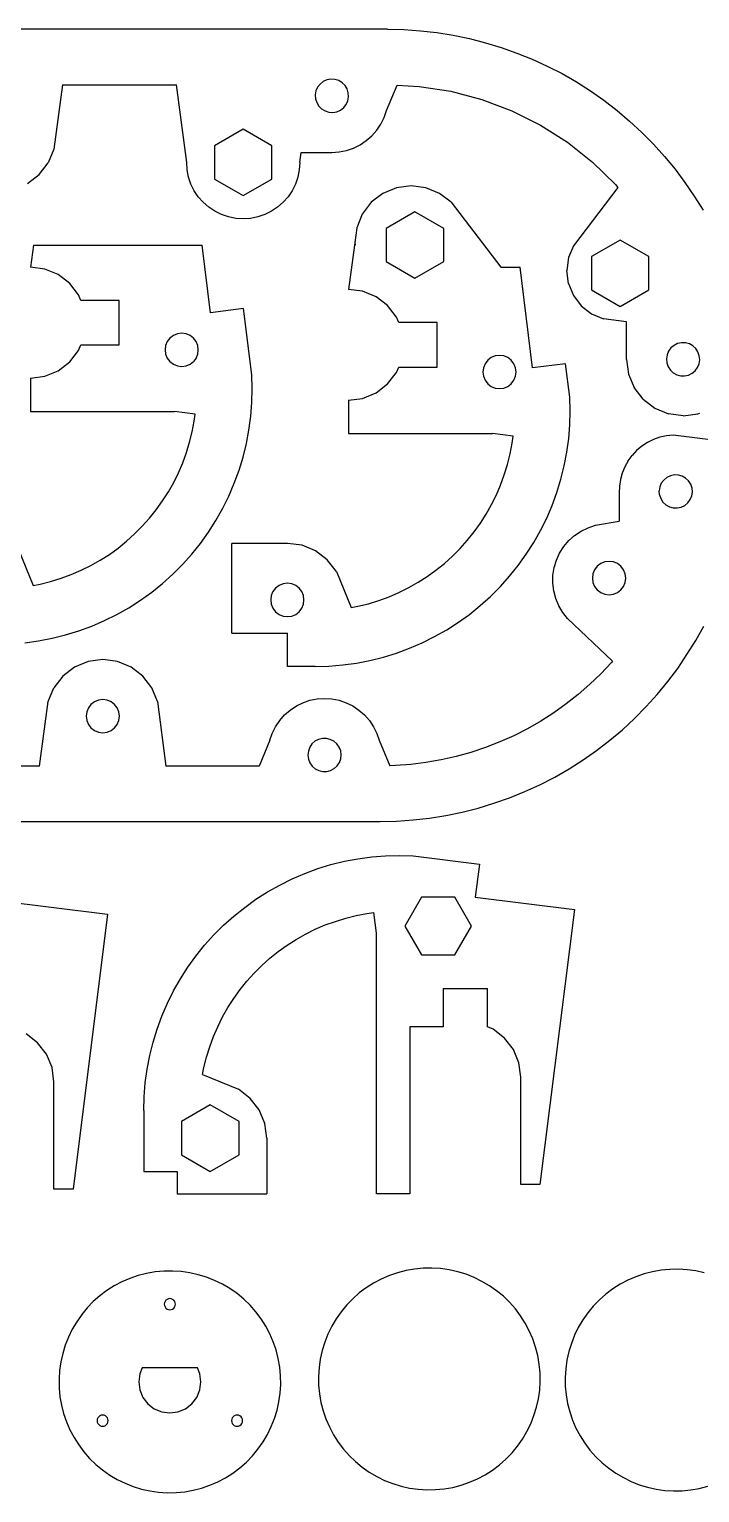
# Model space of a CAD drawing. Extents: x -202 to 202, y -117 to 117.
# Drawn here: x 4 to 64.5, y -116 to 16 of the extents above; entities that cross this region are included whole.
import ezdxf

# ---------------------------------------------------------------- set-up
doc = ezdxf.new("R2010")
doc.units = 0
doc.layers.get('0').update_dxf_attribs({"linetype": 'CONTINUOUS'})

msp = doc.modelspace()

# ---------------------------------------------------------------- linework, layer by layer
for p, q in [((36.33, 15.96), (-23.67, 15.96)), ((36.33, 15.96), (37.82, 15.93)), ((37.82, 15.93), (39.31, 15.83)), ((39.31, 15.83), (40.79, 15.66)), ((40.79, 15.66), (42.27, 15.42)), ((42.27, 15.42), (43.73, 15.12)), ((43.73, 15.12), (45.17, 14.75)), ((45.17, 14.75), (46.6, 14.32)), ((46.6, 14.32), (48.01, 13.82)), ((48.01, 13.82), (49.39, 13.26)), ((49.39, 13.26), (50.75, 12.64)), ((50.75, 12.64), (52.08, 11.96)), ((52.08, 11.96), (53.38, 11.22)), ((7.02, 10.96), (6.25, 5.14)), ((7.02, 10.96), (17.3, 10.96)), ((18.23, 3.96), (17.3, 10.96)), ((30.04, 10.74), (29.89, 10.41)), ((30.26, 11.02), (30.04, 10.74)), ((30.55, 11.25), (30.26, 11.02)), ((30.88, 11.39), (30.55, 11.25)), ((31.23, 11.46), (30.88, 11.39)), ((31.6, 11.44), (31.23, 11.46)), ((31.94, 11.33), (31.6, 11.44)), ((32.25, 11.14), (31.94, 11.33)), ((32.51, 10.89), (32.25, 11.14)), ((32.69, 10.58), (32.51, 10.89)), ((32.8, 10.23), (32.69, 10.58)), ((36.25, 8.64), (37.2, 10.93)), ((37.2, 10.93), (39.21, 10.81)), ((39.21, 10.81), (42.06, 10.37)), ((53.38, 11.22), (54.64, 10.42)), ((29.89, 10.41), (29.83, 10.05)), ((29.83, 10.05), (29.85, 9.69)), ((29.85, 9.69), (29.96, 9.35)), ((29.96, 9.35), (30.14, 9.04)), ((32.61, 9.19), (32.76, 9.52)), ((32.76, 9.52), (32.82, 9.87)), ((32.82, 9.87), (32.8, 10.23)), ((42.06, 10.37), (44.85, 9.63)), ((44.85, 9.63), (47.55, 8.62)), ((54.64, 10.42), (55.86, 9.56)), ((55.86, 9.56), (57.04, 8.65)), ((30.14, 9.04), (30.4, 8.78)), ((30.4, 8.78), (30.71, 8.6)), ((30.71, 8.6), (31.05, 8.49)), ((31.05, 8.49), (31.42, 8.47)), ((31.42, 8.47), (31.77, 8.53)), ((31.77, 8.53), (32.1, 8.68)), ((32.1, 8.68), (32.39, 8.9)), ((32.39, 8.9), (32.61, 9.19)), ((35.74, 7.41), (36.04, 8.01)), ((36.04, 8.01), (36.25, 8.64)), ((47.55, 8.62), (50.13, 7.33)), ((57.04, 8.65), (58.18, 7.69)), ((23.33, 6.96), (20.73, 5.46)), ((25.92, 5.46), (23.33, 6.96)), ((34.93, 6.36), (35.37, 6.86)), ((35.37, 6.86), (35.74, 7.41)), ((50.13, 7.33), (52.56, 5.78)), ((58.18, 7.69), (59.28, 6.67)), ((59.28, 6.67), (60.33, 5.61)), ((20.73, 5.46), (20.73, 2.46)), ((25.92, 2.46), (25.92, 5.46)), ((33.28, 5.25), (33.88, 5.55)), ((33.88, 5.55), (34.43, 5.92)), ((34.43, 5.92), (34.93, 6.36)), ((52.56, 5.78), (54.82, 3.98)), ((60.33, 5.61), (61.33, 4.5)), ((6.25, 5.14), (5.74, 3.91)), ((18.27, 3.3), (18.23, 3.96)), ((28.43, 3.96), (28.38, 3.3)), ((28.43, 3.96), (28.54, 4.86)), ((28.54, 4.86), (31.33, 4.86)), ((31.33, 4.86), (31.99, 4.91)), ((31.99, 4.91), (32.65, 5.04)), ((32.65, 5.04), (33.28, 5.25)), ((54.82, 3.98), (56.89, 1.97)), ((61.33, 4.5), (62.28, 3.35)), ((3.88, 2.05), (4.93, 2.86)), ((4.93, 2.86), (5.74, 3.91)), ((18.4, 2.64), (18.27, 3.3)), ((18.61, 2.01), (18.4, 2.64)), ((28.25, 2.64), (28.04, 2.01)), ((28.38, 3.3), (28.25, 2.64)), ((62.28, 3.35), (63.17, 2.15)), ((18.91, 1.41), (18.61, 2.01)), ((19.28, 0.86), (18.91, 1.41)), ((20.73, 2.46), (23.33, 0.96)), ((23.33, 0.96), (25.92, 2.46)), ((27.74, 1.41), (27.37, 0.86)), ((28.04, 2.01), (27.74, 1.41)), ((37.16, 1.68), (35.93, 1.17)), ((38.48, 1.85), (37.16, 1.68)), ((39.8, 1.68), (38.48, 1.85)), ((41.03, 1.17), (39.8, 1.68)), ((57.12, 1.7), (53.1, -3.55)), ((56.89, 1.97), (57.12, 1.7)), ((63.17, 2.15), (64.01, 0.92)), ((19.72, 0.36), (19.28, 0.86)), ((20.22, -0.08), (19.72, 0.36)), ((26.93, 0.36), (26.43, -0.08)), ((27.37, 0.86), (26.93, 0.36)), ((34.88, 0.36), (34.07, -0.7)), ((35.93, 1.17), (34.88, 0.36)), ((42.09, 0.36), (41.03, 1.17)), ((42.09, 0.36), (46.57, -5.49)), ((64.01, 0.92), (64.8, -0.35)), ((20.78, -0.45), (20.22, -0.08)), ((21.37, -0.75), (20.78, -0.45)), ((22.01, -0.96), (21.37, -0.75)), ((22.66, -1.09), (22.01, -0.96)), ((23.33, -1.14), (22.66, -1.09)), ((23.99, -1.09), (23.33, -1.14)), ((24.65, -0.96), (23.99, -1.09)), ((25.28, -0.75), (24.65, -0.96)), ((25.88, -0.45), (25.28, -0.75)), ((26.43, -0.08), (25.88, -0.45)), ((34.07, -0.7), (33.56, -1.93)), ((38.81, -0.49), (36.21, -1.99)), ((41.41, -1.99), (38.81, -0.49)), ((33.56, -1.93), (33.38, -3.25)), ((36.21, -1.99), (36.21, -4.99)), ((41.41, -4.99), (41.41, -1.99)), ((4.41, -3.49), (4.14, -5.49)), ((4.41, -3.49), (19.62, -3.49)), ((20.38, -9.59), (19.62, -3.49)), ((33.35, -3.49), (32.81, -7.49)), ((33.38, -3.25), (33.35, -3.49)), ((33.35, -3.49), (33.41, -3.49)), ((33.38, -3.25), (33.41, -3.49)), ((53.1, -3.55), (52.65, -4.63)), ((57.33, -3.04), (54.73, -4.54)), ((59.92, -4.54), (57.33, -3.04)), ((36.21, -4.99), (38.81, -6.49)), ((38.81, -6.49), (41.41, -4.99)), ((52.65, -4.63), (52.5, -5.8)), ((54.73, -4.54), (54.73, -7.54)), ((59.92, -7.54), (59.92, -4.54)), ((5.44, -5.66), (4.14, -5.49)), ((6.64, -6.16), (5.44, -5.66)), ((7.68, -6.95), (6.64, -6.16)), ((46.57, -5.49), (48.29, -5.49)), ((49.42, -14.56), (48.29, -5.49)), ((52.65, -6.96), (52.5, -5.8)), ((8.47, -7.99), (7.68, -6.95)), ((34.1, -7.66), (32.81, -7.49)), ((35.31, -8.16), (34.1, -7.66)), ((52.65, -6.96), (53.1, -8.05)), ((54.73, -7.54), (57.33, -9.04)), ((57.33, -9.04), (59.92, -7.54)), ((8.68, -8.49), (8.47, -7.99)), ((12.14, -8.49), (8.68, -8.49)), ((12.14, -12.49), (12.14, -8.49)), ((23.36, -9.22), (20.38, -9.59)), ((24.11, -15.2), (23.36, -9.22)), ((36.34, -8.95), (35.31, -8.16)), ((37.14, -9.99), (36.34, -8.95)), ((53.1, -8.05), (53.82, -8.98)), ((53.82, -8.98), (54.75, -9.69)), ((37.35, -10.49), (37.14, -9.99)), ((40.81, -10.49), (37.35, -10.49)), ((40.81, -14.49), (40.81, -10.49)), ((54.75, -9.69), (55.83, -10.14)), ((57.9, -10.41), (55.83, -10.14)), ((57.9, -13.8), (57.9, -10.41)), ((17.03, -11.64), (16.72, -11.88)), ((17.39, -11.49), (17.03, -11.64)), ((17.78, -11.44), (17.39, -11.49)), ((18.17, -11.49), (17.78, -11.44)), ((18.53, -11.64), (18.17, -11.49)), ((18.84, -11.88), (18.53, -11.64)), ((7.68, -14.02), (8.47, -12.99)), ((8.47, -12.99), (8.68, -12.49)), ((8.68, -12.49), (12.14, -12.49)), ((16.33, -12.55), (16.28, -12.94)), ((16.28, -12.94), (16.33, -13.33)), ((16.48, -12.19), (16.33, -12.55)), ((16.72, -11.88), (16.48, -12.19)), ((19.08, -12.19), (18.84, -11.88)), ((19.23, -12.55), (19.08, -12.19)), ((19.28, -12.94), (19.23, -12.55)), ((19.23, -13.33), (19.28, -12.94)), ((61.69, -13.06), (61.55, -13.4)), ((61.9, -12.77), (61.69, -13.06)), ((62.18, -12.54), (61.9, -12.77)), ((62.5, -12.38), (62.18, -12.54)), ((62.86, -12.3), (62.5, -12.38)), ((63.22, -12.31), (62.86, -12.3)), ((63.57, -12.41), (63.22, -12.31)), ((63.88, -12.59), (63.57, -12.41)), ((64.15, -12.83), (63.88, -12.59)), ((64.34, -13.13), (64.15, -12.83)), ((64.46, -13.48), (64.34, -13.13)), ((6.64, -14.82), (7.68, -14.02)), ((16.33, -13.33), (16.48, -13.69)), ((16.48, -13.69), (16.72, -14)), ((16.72, -14), (17.03, -14.24)), ((17.03, -14.24), (17.39, -14.39)), ((17.39, -14.39), (17.78, -14.44)), ((17.78, -14.44), (18.17, -14.39)), ((18.17, -14.39), (18.53, -14.24)), ((18.53, -14.24), (18.84, -14)), ((19.08, -13.69), (18.84, -14)), ((19.08, -13.69), (19.23, -13.33)), ((37.14, -14.99), (37.35, -14.49)), ((37.35, -14.49), (40.81, -14.49)), ((45.14, -14.19), (44.99, -14.55)), ((45.38, -13.88), (45.14, -14.19)), ((45.69, -13.64), (45.38, -13.88)), ((46.05, -13.49), (45.69, -13.64)), ((46.44, -13.44), (46.05, -13.49)), ((46.83, -13.49), (46.44, -13.44)), ((47.19, -13.64), (46.83, -13.49)), ((47.5, -13.88), (47.19, -13.64)), ((47.74, -14.19), (47.5, -13.88)), ((47.89, -14.55), (47.74, -14.19)), ((52.4, -14.19), (49.42, -14.56)), ((52.77, -17.2), (52.4, -14.19)), ((57.9, -13.8), (58.07, -15.12)), ((61.55, -13.4), (61.5, -13.76)), ((61.5, -13.76), (61.53, -14.12)), ((61.53, -14.12), (61.65, -14.46)), ((61.65, -14.46), (61.85, -14.76)), ((64.31, -14.53), (64.44, -14.19)), ((64.44, -14.19), (64.5, -13.84)), ((64.5, -13.84), (64.46, -13.48)), ((4.14, -15.49), (5.44, -15.32)), ((4.14, -15.49), (4.14, -18.49)), ((5.44, -15.32), (6.64, -14.82)), ((24.14, -16.44), (24.11, -15.2)), ((36.34, -16.02), (37.14, -14.99)), ((44.99, -14.55), (44.94, -14.94)), ((44.94, -14.94), (44.99, -15.32)), ((44.99, -15.32), (45.14, -15.69)), ((45.14, -15.69), (45.38, -16)), ((47.5, -16), (47.74, -15.69)), ((47.74, -15.69), (47.89, -15.32)), ((47.94, -14.94), (47.89, -14.55)), ((47.89, -15.32), (47.94, -14.94)), ((58.07, -15.12), (58.58, -16.35)), ((61.85, -14.76), (62.11, -15.01)), ((62.11, -15.01), (62.43, -15.18)), ((62.43, -15.18), (62.78, -15.28)), ((62.78, -15.28), (63.14, -15.29)), ((63.14, -15.29), (63.49, -15.21)), ((63.49, -15.21), (63.82, -15.05)), ((63.82, -15.05), (64.09, -14.82)), ((64.09, -14.82), (64.31, -14.53)), ((24.11, -17.69), (24.14, -16.44)), ((34.1, -17.32), (35.31, -16.82)), ((35.31, -16.82), (36.34, -16.02)), ((45.38, -16), (45.69, -16.24)), ((45.69, -16.24), (46.05, -16.39)), ((46.05, -16.39), (46.44, -16.44)), ((46.44, -16.44), (46.83, -16.39)), ((46.83, -16.39), (47.19, -16.24)), ((47.19, -16.24), (47.5, -16)), ((59.39, -17.4), (58.58, -16.35)), ((24.01, -18.93), (24.11, -17.69)), ((32.81, -17.49), (34.1, -17.32)), ((32.81, -17.49), (32.81, -20.49)), ((52.81, -18.44), (52.77, -17.2)), ((52.78, -19.69), (52.81, -18.44)), ((59.39, -17.4), (60.45, -18.21)), ((60.45, -18.21), (61.68, -18.72)), ((4.14, -18.49), (17.13, -18.49)), ((19, -18.73), (17.13, -18.49)), ((18.73, -20.33), (18.91, -19.37)), ((18.91, -19.37), (19, -18.73)), ((23.85, -20.17), (24.01, -18.93)), ((52.68, -20.93), (52.78, -19.69)), ((63, -18.9), (61.68, -18.72)), ((63, -18.9), (64.32, -18.72)), ((64.32, -18.72), (64.5, -18.65)), ((18.49, -21.28), (18.73, -20.33)), ((23.61, -21.4), (23.85, -20.17)), ((32.81, -20.49), (45.8, -20.49)), ((47.66, -20.73), (45.8, -20.49)), ((47.58, -21.37), (47.66, -20.73)), ((52.51, -22.17), (52.68, -20.93)), ((60.33, -21.02), (59.79, -21.29)), ((60.9, -20.81), (60.33, -21.02)), ((61.49, -20.68), (60.9, -20.81)), ((62.1, -20.64), (61.49, -20.68)), ((65.94, -21.12), (62.1, -20.64)), ((17.87, -23.13), (18.21, -22.21)), ((18.21, -22.21), (18.49, -21.28)), ((23.31, -22.61), (23.61, -21.4)), ((47.16, -23.28), (47.39, -22.33)), ((47.39, -22.33), (47.58, -21.37)), ((52.28, -23.39), (52.51, -22.17)), ((58.81, -22.02), (58.4, -22.47)), ((59.28, -21.63), (58.81, -22.02)), ((59.79, -21.29), (59.28, -21.63)), ((17.49, -24.02), (17.87, -23.13)), ((22.95, -23.8), (23.31, -22.61)), ((46.87, -24.21), (47.16, -23.28)), ((51.98, -24.61), (52.28, -23.39)), ((57.75, -23.49), (57.51, -24.05)), ((58.04, -22.96), (57.75, -23.49)), ((58.04, -22.96), (58.4, -22.47)), ((16.58, -25.75), (17.06, -24.9)), ((17.06, -24.9), (17.49, -24.02)), ((22.03, -26.12), (22.52, -24.97)), ((22.52, -24.97), (22.95, -23.8)), ((46.54, -25.13), (46.87, -24.21)), ((51.62, -25.8), (51.98, -24.61)), ((57.35, -24.64), (57.26, -25.24)), ((57.51, -24.05), (57.35, -24.64)), ((61.03, -24.97), (60.89, -25.3)), ((61.25, -24.68), (61.03, -24.97)), ((61.53, -24.45), (61.25, -24.68)), ((61.85, -24.29), (61.53, -24.45)), ((62.21, -24.21), (61.85, -24.29)), ((62.57, -24.23), (62.21, -24.21)), ((62.92, -24.32), (62.57, -24.23)), ((63.23, -24.5), (62.92, -24.32)), ((63.48, -24.76), (63.23, -24.5)), ((63.69, -25.05), (63.48, -24.76)), ((63.81, -25.4), (63.69, -25.05)), ((16.05, -26.57), (16.58, -25.75)), ((21.48, -27.23), (22.03, -26.12)), ((45.72, -26.9), (46.16, -26.02)), ((46.16, -26.02), (46.54, -25.13)), ((51.19, -26.97), (51.62, -25.8)), ((57.26, -25.24), (57.24, -25.85)), ((57.24, -25.85), (57.24, -28.38)), ((60.89, -25.3), (60.84, -25.66)), ((60.87, -26.02), (60.84, -25.66)), ((60.87, -26.02), (60.99, -26.36)), ((60.99, -26.36), (61.18, -26.67)), ((63.64, -26.45), (63.78, -26.11)), ((63.78, -26.11), (63.84, -25.76)), ((63.84, -25.76), (63.81, -25.4)), ((14.87, -28.13), (15.48, -27.36)), ((15.48, -27.36), (16.05, -26.57)), ((20.87, -28.32), (21.48, -27.23)), ((45.24, -27.75), (45.72, -26.9)), ((50.7, -28.12), (51.19, -26.97)), ((61.18, -26.67), (61.45, -26.91)), ((61.45, -26.91), (61.76, -27.09)), ((61.76, -27.09), (62.11, -27.19)), ((62.11, -27.19), (62.47, -27.2)), ((62.47, -27.2), (62.82, -27.13)), ((62.82, -27.13), (63.15, -26.97)), ((63.15, -26.97), (63.43, -26.74)), ((63.43, -26.74), (63.64, -26.45)), ((13.53, -29.54), (14.22, -28.85)), ((14.22, -28.85), (14.87, -28.13)), ((20.2, -29.37), (20.87, -28.32)), ((44.15, -29.36), (44.72, -28.57)), ((44.72, -28.57), (45.24, -27.75)), ((50.14, -29.23), (50.7, -28.12)), ((53.8, -29.29), (54.43, -28.98)), ((54.43, -28.98), (55.1, -28.76)), ((55.1, -28.76), (57.24, -28.38)), ((12.05, -30.81), (12.81, -30.2)), ((12.81, -30.2), (13.53, -29.54)), ((19.47, -30.39), (20.2, -29.37)), ((42.89, -30.85), (43.54, -30.13)), ((43.54, -30.13), (44.15, -29.36)), ((48.86, -31.37), (49.53, -30.32)), ((49.53, -30.32), (50.14, -29.23)), ((52.23, -30.68), (52.69, -30.14)), ((52.69, -30.14), (53.21, -29.68)), ((53.21, -29.68), (53.8, -29.29)), ((3.06, -30.94), (4.4, -34.18)), ((10.43, -31.9), (11.26, -31.38)), ((11.26, -31.38), (12.05, -30.81)), ((17.86, -32.29), (18.69, -31.36)), ((18.69, -31.36), (19.47, -30.39)), ((22.31, -38.49), (22.31, -30.39)), ((27.31, -30.39), (22.31, -30.39)), ((28.63, -30.56), (27.31, -30.39)), ((29.86, -31.07), (28.63, -30.56)), ((30.91, -31.88), (29.86, -31.07)), ((41.47, -32.2), (42.2, -31.54)), ((42.2, -31.54), (42.89, -30.85)), ((48.13, -32.39), (48.86, -31.37)), ((51.57, -31.91), (51.86, -31.27)), ((51.86, -31.27), (52.23, -30.68)), ((7.81, -33.21), (8.71, -32.82)), ((8.71, -32.82), (9.58, -32.39)), ((9.58, -32.39), (10.43, -31.9)), ((16.98, -33.17), (17.86, -32.29)), ((31.73, -32.94), (30.91, -31.88)), ((31.73, -32.94), (33.07, -36.18)), ((39.92, -33.38), (40.71, -32.81)), ((40.71, -32.81), (41.47, -32.2)), ((47.35, -33.36), (48.13, -32.39)), ((51.26, -33.28), (51.36, -32.58)), ((51.36, -32.58), (51.57, -31.91)), ((55.02, -32.77), (54.87, -33.13)), ((55.26, -32.46), (55.02, -32.77)), ((55.57, -32.22), (55.26, -32.46)), ((55.93, -32.07), (55.57, -32.22)), ((56.32, -32.02), (55.93, -32.07)), ((56.71, -32.07), (56.32, -32.02)), ((57.07, -32.22), (56.71, -32.07)), ((57.38, -32.46), (57.07, -32.22)), ((57.62, -32.77), (57.38, -32.46)), ((57.77, -33.13), (57.62, -32.77)), ((4.4, -34.18), (5.02, -34.07)), ((5.02, -34.07), (5.96, -33.83)), ((5.96, -33.83), (6.9, -33.54)), ((6.9, -33.54), (7.81, -33.21)), ((15.08, -34.79), (16.05, -34)), ((16.05, -34), (16.98, -33.17)), ((26.56, -34.19), (26.25, -34.43)), ((26.92, -34.04), (26.56, -34.19)), ((27.31, -33.99), (26.92, -34.04)), ((27.7, -34.04), (27.31, -33.99)), ((28.06, -34.19), (27.7, -34.04)), ((28.37, -34.43), (28.06, -34.19)), ((38.25, -34.38), (39.1, -33.9)), ((39.1, -33.9), (39.92, -33.38)), ((45.64, -35.17), (46.52, -34.29)), ((46.52, -34.29), (47.35, -33.36)), ((51.25, -33.98), (51.26, -33.28)), ((51.33, -34.68), (51.25, -33.98)), ((54.87, -33.13), (54.82, -33.52)), ((54.82, -33.52), (54.87, -33.91)), ((54.87, -33.91), (55.02, -34.27)), ((55.02, -34.27), (55.26, -34.58)), ((57.38, -34.58), (57.62, -34.27)), ((57.62, -34.27), (57.77, -33.91)), ((57.82, -33.52), (57.77, -33.13)), ((57.77, -33.91), (57.82, -33.52)), ((13.01, -36.19), (14.06, -35.52)), ((14.06, -35.52), (15.08, -34.79)), ((25.86, -35.1), (25.81, -35.49)), ((25.81, -35.49), (25.86, -35.87)), ((26.01, -34.74), (25.86, -35.1)), ((26.25, -34.43), (26.01, -34.74)), ((28.61, -34.74), (28.37, -34.43)), ((28.76, -35.1), (28.61, -34.74)), ((28.81, -35.49), (28.76, -35.1)), ((28.76, -35.87), (28.81, -35.49)), ((34.63, -35.83), (35.56, -35.54)), ((35.56, -35.54), (36.48, -35.2)), ((36.48, -35.2), (37.37, -34.82)), ((37.37, -34.82), (38.25, -34.38)), ((44.71, -36), (45.64, -35.17)), ((51.51, -35.36), (51.33, -34.68)), ((51.79, -36.01), (51.51, -35.36)), ((55.26, -34.58), (55.57, -34.82)), ((55.57, -34.82), (55.93, -34.97)), ((55.93, -34.97), (56.32, -35.02)), ((56.32, -35.02), (56.71, -34.97)), ((56.71, -34.97), (57.07, -34.82)), ((57.07, -34.82), (57.38, -34.58)), ((10.81, -37.36), (11.93, -36.8)), ((11.93, -36.8), (13.01, -36.19)), ((25.86, -35.87), (26.01, -36.24)), ((26.01, -36.24), (26.25, -36.55)), ((26.25, -36.55), (26.56, -36.79)), ((26.56, -36.79), (26.92, -36.94)), ((26.92, -36.94), (27.31, -36.99)), ((27.31, -36.99), (27.7, -36.94)), ((27.7, -36.94), (28.06, -36.79)), ((28.06, -36.79), (28.37, -36.55)), ((28.37, -36.55), (28.61, -36.24)), ((28.61, -36.24), (28.76, -35.87)), ((33.07, -36.18), (33.68, -36.06)), ((33.68, -36.06), (34.63, -35.83)), ((42.73, -37.51), (43.74, -36.79)), ((43.74, -36.79), (44.71, -36)), ((52.14, -36.61), (51.79, -36.01)), ((52.58, -37.16), (52.14, -36.61)), ((8.5, -38.28), (9.67, -37.85)), ((9.67, -37.85), (10.81, -37.36)), ((40.59, -38.8), (41.68, -38.19)), ((41.68, -38.19), (42.73, -37.51)), ((56.64, -41), (52.58, -37.16)), ((64.14, -39.15), (64.86, -37.85)), ((3.63, -39.35), (4.87, -39.18)), ((4.87, -39.18), (6.09, -38.95)), ((6.09, -38.95), (7.3, -38.65)), ((7.3, -38.65), (8.5, -38.28)), ((22.31, -38.49), (27.31, -38.49)), ((27.31, -41.49), (27.31, -38.49)), ((38.33, -39.85), (39.48, -39.36)), ((39.48, -39.36), (40.59, -38.8)), ((63.35, -40.42), (64.14, -39.15)), ((10.67, -40.87), (9.35, -41.04)), ((11.99, -41.04), (10.67, -40.87)), ((34.76, -40.95), (35.97, -40.65)), ((35.97, -40.65), (37.16, -40.28)), ((37.16, -40.28), (38.33, -39.85)), ((62.51, -41.66), (63.35, -40.42)), ((8.12, -41.55), (7.06, -42.36)), ((9.35, -41.04), (8.12, -41.55)), ((13.22, -41.55), (11.99, -41.04)), ((14.27, -42.36), (13.22, -41.55)), ((29.81, -41.49), (27.31, -41.49)), ((29.81, -41.49), (31.06, -41.45)), ((31.06, -41.45), (32.3, -41.35)), ((32.3, -41.35), (33.53, -41.18)), ((33.53, -41.18), (34.76, -40.95)), ((55.58, -42.14), (54.59, -43.1)), ((56.53, -41.13), (55.58, -42.14)), ((56.64, -41), (56.53, -41.13)), ((61.62, -42.85), (62.51, -41.66)), ((5.74, -44.65), (6.25, -43.42)), ((7.06, -42.36), (6.25, -43.42)), ((15.08, -43.42), (14.27, -42.36)), ((15.59, -44.65), (15.08, -43.42)), ((54.59, -43.1), (53.54, -44.01)), ((60.67, -44.01), (61.62, -42.85)), ((4.97, -50.47), (5.74, -44.65)), ((9.92, -44.67), (9.6, -44.91)), ((10.28, -44.52), (9.92, -44.67)), ((10.67, -44.47), (10.28, -44.52)), ((11.05, -44.52), (10.67, -44.47)), ((11.42, -44.67), (11.05, -44.52)), ((11.73, -44.91), (11.42, -44.67)), ((15.59, -44.65), (16.36, -50.47)), ((28.12, -45.05), (28.71, -44.76)), ((28.71, -44.76), (29.35, -44.54)), ((29.35, -44.54), (30, -44.41)), ((30, -44.41), (30.67, -44.37)), ((30.67, -44.37), (31.33, -44.41)), ((31.33, -44.41), (31.99, -44.54)), ((31.99, -44.54), (32.62, -44.76)), ((32.62, -44.76), (33.22, -45.05)), ((53.54, -44.01), (52.45, -44.87)), ((59.67, -45.11), (60.67, -44.01)), ((9.22, -45.58), (9.17, -45.97)), ((9.17, -45.97), (9.22, -46.36)), ((9.37, -45.22), (9.22, -45.58)), ((9.6, -44.91), (9.37, -45.22)), ((11.96, -45.22), (11.73, -44.91)), ((12.11, -45.58), (11.96, -45.22)), ((12.17, -45.97), (12.11, -45.58)), ((12.11, -46.36), (12.17, -45.97)), ((26.62, -46.36), (27.06, -45.86)), ((27.06, -45.86), (27.56, -45.42)), ((27.56, -45.42), (28.12, -45.05)), ((33.22, -45.05), (33.77, -45.42)), ((33.77, -45.42), (34.27, -45.86)), ((34.27, -45.86), (34.71, -46.36)), ((51.33, -45.67), (50.16, -46.42)), ((52.45, -44.87), (51.33, -45.67)), ((57.52, -47.19), (58.62, -46.18)), ((58.62, -46.18), (59.67, -45.11)), ((9.22, -46.36), (9.37, -46.72)), ((9.37, -46.72), (9.6, -47.03)), ((9.6, -47.03), (9.92, -47.27)), ((9.92, -47.27), (10.28, -47.42)), ((10.28, -47.42), (10.67, -47.47)), ((10.67, -47.47), (11.05, -47.42)), ((11.05, -47.42), (11.42, -47.27)), ((11.42, -47.27), (11.73, -47.03)), ((11.73, -47.03), (11.96, -46.72)), ((11.96, -46.72), (12.11, -46.36)), ((25.95, -47.52), (26.25, -46.92)), ((26.25, -46.92), (26.62, -46.36)), ((34.71, -46.36), (35.08, -46.92)), ((35.08, -46.92), (35.38, -47.52)), ((48.96, -47.1), (47.72, -47.73)), ((50.16, -46.42), (48.96, -47.1)), ((56.38, -48.15), (57.52, -47.19)), ((25.74, -48.15), (24.78, -50.47)), ((25.74, -48.15), (25.95, -47.52)), ((29.33, -48.78), (29.21, -49.12)), ((29.53, -48.48), (29.33, -48.78)), ((29.8, -48.24), (29.53, -48.48)), ((30.12, -48.07), (29.8, -48.24)), ((30.47, -47.98), (30.12, -48.07)), ((30.83, -47.98), (30.47, -47.98)), ((31.18, -48.06), (30.83, -47.98)), ((31.51, -48.22), (31.18, -48.06)), ((31.78, -48.46), (31.51, -48.22)), ((31.99, -48.76), (31.78, -48.46)), ((32.12, -49.09), (31.99, -48.76)), ((35.38, -47.52), (35.59, -48.15)), ((35.59, -48.15), (36.54, -50.44)), ((45.17, -48.8), (43.85, -49.24)), ((46.46, -48.3), (45.17, -48.8)), ((47.72, -47.73), (46.46, -48.3)), ((55.2, -49.06), (56.38, -48.15)), ((29.21, -49.12), (29.17, -49.48)), ((29.17, -49.48), (29.21, -49.84)), ((29.21, -49.84), (29.34, -50.18)), ((32, -50.15), (32.12, -49.81)), ((32.17, -49.45), (32.12, -49.09)), ((32.12, -49.81), (32.17, -49.45)), ((41.17, -49.91), (39.81, -50.15)), ((42.52, -49.61), (41.17, -49.91)), ((43.85, -49.24), (42.52, -49.61)), ((52.72, -50.72), (53.98, -49.92)), ((53.98, -49.92), (55.2, -49.06)), ((4.97, -50.47), (-5.31, -50.47)), ((24.78, -50.47), (16.36, -50.47)), ((29.34, -50.18), (29.56, -50.47)), ((29.56, -50.47), (29.82, -50.71)), ((29.82, -50.71), (30.15, -50.87)), ((30.15, -50.87), (30.5, -50.96)), ((30.5, -50.96), (30.86, -50.95)), ((30.86, -50.95), (31.21, -50.86)), ((31.21, -50.86), (31.53, -50.69)), ((31.53, -50.69), (31.8, -50.45)), ((31.8, -50.45), (32, -50.15)), ((37.05, -50.43), (36.54, -50.44)), ((38.43, -50.32), (37.05, -50.43)), ((39.81, -50.15), (38.43, -50.32)), ((51.42, -51.46), (52.72, -50.72)), ((47.35, -53.33), (48.73, -52.77)), ((48.73, -52.77), (50.09, -52.15)), ((50.09, -52.15), (51.42, -51.46)), ((44.51, -54.26), (45.94, -53.83)), ((45.94, -53.83), (47.35, -53.33)), ((37.16, -55.43), (38.65, -55.33)), ((38.65, -55.33), (40.13, -55.16)), ((40.13, -55.16), (41.61, -54.93)), ((41.61, -54.93), (43.07, -54.63)), ((43.07, -54.63), (44.51, -54.26)), ((-24.33, -55.47), (35.67, -55.47)), ((35.67, -55.47), (37.16, -55.43)), ((30.05, -59.72), (31.24, -59.36)), ((31.24, -59.36), (32.46, -59.06)), ((32.46, -59.06), (33.68, -58.83)), ((33.68, -58.83), (34.92, -58.66)), ((34.92, -58.66), (36.16, -58.56)), ((36.16, -58.56), (37.41, -58.53)), ((37.41, -58.53), (38.65, -58.57)), ((38.65, -58.57), (44.63, -59.32)), ((44.63, -59.32), (44.26, -62.29)), ((26.62, -61.2), (27.73, -60.64)), ((27.73, -60.64), (28.88, -60.15)), ((28.88, -60.15), (30.05, -59.72)), ((24.48, -62.48), (25.53, -61.81)), ((25.53, -61.81), (26.62, -61.2)), ((-0.82, -62.34), (11.09, -63.83)), ((22.49, -63.99), (23.46, -63.21)), ((23.46, -63.21), (24.48, -62.48)), ((39.41, -62.3), (37.91, -64.9)), ((42.41, -62.3), (39.41, -62.3)), ((43.91, -64.9), (42.41, -62.3)), ((44.26, -62.29), (53.19, -63.41)), ((11.09, -63.83), (7.99, -88.63)), ((21.56, -64.82), (22.49, -63.99)), ((30.72, -64.8), (31.64, -64.47)), ((31.64, -64.47), (32.57, -64.18)), ((32.57, -64.18), (33.52, -63.95)), ((33.52, -63.95), (34.48, -63.76)), ((34.48, -63.76), (35.12, -63.68)), ((35.36, -65.54), (35.12, -63.68)), ((53.19, -63.41), (50.09, -88.2)), ((19.85, -66.63), (20.68, -65.7)), ((20.68, -65.7), (21.56, -64.82)), ((28.1, -66.1), (28.95, -65.62)), ((28.95, -65.62), (29.83, -65.19)), ((29.83, -65.19), (30.72, -64.8)), ((35.36, -89.03), (35.36, -65.54)), ((37.91, -64.9), (39.41, -67.5)), ((42.41, -67.5), (43.91, -64.9)), ((19.06, -67.6), (19.85, -66.63)), ((25.72, -67.8), (26.49, -67.19)), ((26.49, -67.19), (27.28, -66.62)), ((27.28, -66.62), (28.1, -66.1)), ((17.66, -69.66), (18.34, -68.61)), ((18.34, -68.61), (19.06, -67.6)), ((24.31, -69.14), (25, -68.45)), ((25, -68.45), (25.72, -67.8)), ((39.41, -67.5), (42.41, -67.5)), ((17.05, -70.75), (17.66, -69.66)), ((23.04, -70.63), (23.65, -69.87)), ((23.65, -69.87), (24.31, -69.14)), ((16.49, -71.86), (17.05, -70.75)), ((22.47, -71.42), (23.04, -70.63)), ((41.36, -70.53), (45.36, -70.53)), ((41.36, -70.53), (41.36, -73.99)), ((45.36, -73.99), (45.36, -70.53)), ((16, -73.01), (16.49, -71.86)), ((21.47, -73.09), (21.95, -72.24)), ((21.95, -72.24), (22.47, -71.42)), ((15.57, -74.18), (16, -73.01)), ((21.03, -73.97), (21.47, -73.09)), ((4.79, -75.42), (3.76, -74.62)), ((15.2, -75.37), (15.57, -74.18)), ((20.31, -75.78), (20.64, -74.86)), ((20.64, -74.86), (21.03, -73.97)), ((38.36, -73.99), (38.36, -89.03)), ((41.36, -73.99), (38.36, -73.99)), ((45.86, -74.2), (45.36, -73.99)), ((46.9, -75), (45.86, -74.2)), ((47.69, -76.03), (46.9, -75)), ((5.59, -76.45), (4.79, -75.42)), ((6.09, -77.66), (5.59, -76.45)), ((14.9, -76.58), (15.2, -75.37)), ((20.02, -76.71), (20.31, -75.78)), ((48.19, -77.24), (47.69, -76.03)), ((6.26, -78.95), (6.09, -77.66)), ((14.5, -79.04), (14.67, -77.81)), ((14.67, -77.81), (14.9, -76.58)), ((19.67, -78.27), (19.79, -77.66)), ((19.79, -77.66), (20.02, -76.71)), ((48.36, -78.53), (48.19, -77.24)), ((6.26, -88.63), (6.26, -78.95)), ((14.4, -80.28), (14.5, -79.04)), ((19.67, -78.27), (22.91, -79.61)), ((48.36, -88.2), (48.36, -78.53)), ((14.36, -81.53), (14.4, -80.28)), ((23.97, -80.43), (22.91, -79.61)), ((24.78, -81.48), (23.97, -80.43)), ((14.36, -81.53), (14.36, -87.03)), ((20.36, -81.03), (17.77, -82.53)), ((22.96, -82.53), (20.36, -81.03)), ((25.29, -82.71), (24.78, -81.48)), ((17.77, -82.53), (17.77, -85.53)), ((22.96, -85.53), (22.96, -82.53)), ((25.46, -84.03), (25.29, -82.71)), ((25.46, -84.03), (25.46, -89.03)), ((17.77, -85.53), (20.36, -87.03)), ((20.36, -87.03), (22.96, -85.53)), ((14.36, -87.03), (17.36, -87.03)), ((17.36, -87.03), (17.36, -89.03)), ((50.09, -88.2), (48.36, -88.2)), ((7.99, -88.63), (6.26, -88.63)), ((17.36, -89.03), (25.46, -89.03)), ((38.36, -89.03), (35.36, -89.03)), ((14.6, -96.22), (13.84, -96.41)), ((15.38, -96.08), (14.6, -96.22)), ((16.16, -96.01), (15.38, -96.08)), ((16.94, -96), (16.16, -96.01)), ((17.73, -96.04), (16.94, -96)), ((18.5, -96.15), (17.73, -96.04)), ((19.27, -96.33), (18.5, -96.15)), ((20.02, -96.56), (19.27, -96.33)), ((37.25, -96.15), (36.51, -96.4)), ((38.01, -95.95), (37.25, -96.15)), ((38.78, -95.82), (38.01, -95.95)), ((39.56, -95.75), (38.78, -95.82)), ((40.35, -95.73), (39.56, -95.75)), ((41.13, -95.78), (40.35, -95.73)), ((41.91, -95.89), (41.13, -95.78)), ((42.68, -96.06), (41.91, -95.89)), ((43.43, -96.29), (42.68, -96.06)), ((44.16, -96.58), (43.43, -96.29)), ((59.49, -96.25), (58.74, -96.51)), ((60.25, -96.06), (59.49, -96.25)), ((61.02, -95.92), (60.25, -96.06)), ((61.8, -95.85), (61.02, -95.92)), ((62.59, -95.83), (61.8, -95.85)), ((63.37, -95.88), (62.59, -95.83)), ((64.15, -95.99), (63.37, -95.88)), ((64.91, -96.16), (64.15, -95.99)), ((11.69, -97.35), (11.02, -97.77)), ((12.38, -96.98), (11.69, -97.35)), ((13.1, -96.67), (12.38, -96.98)), ((13.84, -96.41), (13.1, -96.67)), ((20.75, -96.84), (20.02, -96.56)), ((21.46, -97.19), (20.75, -96.84)), ((22.13, -97.59), (21.46, -97.19)), ((22.78, -98.04), (22.13, -97.59)), ((34.43, -97.51), (33.8, -97.98)), ((35.09, -97.08), (34.43, -97.51)), ((35.78, -96.72), (35.09, -97.08)), ((36.51, -96.4), (35.78, -96.72)), ((44.86, -96.93), (44.16, -96.58)), ((45.54, -97.33), (44.86, -96.93)), ((46.18, -97.78), (45.54, -97.33)), ((56.67, -97.61), (56.04, -98.08)), ((57.33, -97.19), (56.67, -97.61)), ((58.02, -96.82), (57.33, -97.19)), ((58.74, -96.51), (58.02, -96.82)), ((9.81, -98.76), (9.26, -99.32)), ((10.4, -98.24), (9.81, -98.76)), ((11.02, -97.77), (10.4, -98.24)), ((16.23, -98.86), (16.21, -98.99)), ((16.28, -98.74), (16.23, -98.86)), ((16.36, -98.64), (16.28, -98.74)), ((16.46, -98.56), (16.36, -98.64)), ((16.58, -98.51), (16.46, -98.56)), ((16.71, -98.49), (16.58, -98.51)), ((16.84, -98.51), (16.71, -98.49)), ((16.96, -98.56), (16.84, -98.51)), ((17.07, -98.64), (16.96, -98.56)), ((17.15, -98.74), (17.07, -98.64)), ((17.2, -98.86), (17.15, -98.74)), ((17.21, -98.99), (17.2, -98.86)), ((23.38, -98.54), (22.78, -98.04)), ((23.95, -99.09), (23.38, -98.54)), ((33.21, -98.5), (32.67, -99.06)), ((33.8, -97.98), (33.21, -98.5)), ((46.79, -98.28), (46.18, -97.78)), ((47.35, -98.82), (46.79, -98.28)), ((47.87, -99.41), (47.35, -98.82)), ((55.45, -98.6), (54.9, -99.16)), ((56.04, -98.08), (55.45, -98.6)), ((8.76, -99.93), (8.31, -100.57)), ((9.26, -99.32), (8.76, -99.93)), ((16.21, -98.99), (16.23, -99.12)), ((16.23, -99.12), (16.28, -99.24)), ((16.28, -99.24), (16.36, -99.35)), ((16.36, -99.35), (16.46, -99.43)), ((16.46, -99.43), (16.58, -99.48)), ((16.58, -99.48), (16.71, -99.49)), ((16.71, -99.49), (16.84, -99.48)), ((16.84, -99.48), (16.96, -99.43)), ((16.96, -99.43), (17.07, -99.35)), ((17.07, -99.35), (17.15, -99.24)), ((17.15, -99.24), (17.2, -99.12)), ((17.2, -99.12), (17.21, -98.99)), ((24.46, -99.68), (23.95, -99.09)), ((24.94, -100.3), (24.46, -99.68)), ((32.17, -99.67), (31.71, -100.31)), ((32.67, -99.06), (32.17, -99.67)), ((48.34, -100.04), (47.87, -99.41)), ((48.76, -100.7), (48.34, -100.04)), ((54.4, -99.77), (53.95, -100.41)), ((54.9, -99.16), (54.4, -99.77)), ((7.91, -101.25), (7.56, -101.95)), ((8.31, -100.57), (7.91, -101.25)), ((25.36, -100.97), (24.94, -100.3)), ((25.73, -101.66), (25.36, -100.97)), ((31.31, -100.98), (30.97, -101.69)), ((31.71, -100.31), (31.31, -100.98)), ((49.13, -101.4), (48.76, -100.7)), ((49.44, -102.12), (49.13, -101.4)), ((53.55, -101.09), (53.21, -101.79)), ((53.95, -100.41), (53.55, -101.09)), ((7.28, -102.68), (7.05, -103.43)), ((7.56, -101.95), (7.28, -102.68)), ((26.04, -102.38), (25.73, -101.66)), ((26.29, -103.12), (26.04, -102.38)), ((30.68, -102.42), (30.45, -103.17)), ((30.97, -101.69), (30.68, -102.42)), ((49.7, -102.86), (49.44, -102.12)), ((49.89, -103.62), (49.7, -102.86)), ((52.92, -102.52), (52.69, -103.27)), ((53.21, -101.79), (52.92, -102.52)), ((6.87, -104.2), (6.76, -104.98)), ((7.05, -103.43), (6.87, -104.2)), ((26.49, -103.88), (26.29, -103.12)), ((26.62, -104.66), (26.49, -103.88)), ((30.28, -103.94), (30.17, -104.71)), ((30.45, -103.17), (30.28, -103.94)), ((50.03, -104.39), (49.89, -103.62)), ((52.52, -104.04), (52.41, -104.82)), ((52.69, -103.27), (52.52, -104.04)), ((6.76, -104.98), (6.72, -105.76)), ((14.01, -105.27), (13.91, -105.99)), ((14.23, -104.74), (14.01, -105.27)), ((19.2, -104.74), (14.23, -104.74)), ((19.42, -105.27), (19.2, -104.74)), ((19.51, -105.99), (19.42, -105.27)), ((26.7, -105.44), (26.62, -104.66)), ((26.71, -106.22), (26.7, -105.44)), ((30.17, -104.71), (30.12, -105.5)), ((30.12, -105.5), (30.13, -106.28)), ((50.1, -105.18), (50.03, -104.39)), ((50.11, -105.96), (50.1, -105.18)), ((52.41, -104.82), (52.36, -105.6)), ((6.72, -105.76), (6.73, -106.55)), ((6.73, -106.55), (6.8, -107.33)), ((13.91, -105.99), (14.01, -106.72)), ((14.01, -106.72), (14.29, -107.39)), ((19.14, -107.39), (19.42, -106.72)), ((19.42, -106.72), (19.51, -105.99)), ((26.66, -107.01), (26.71, -106.22)), ((30.13, -106.28), (30.21, -107.07)), ((49.96, -107.52), (50.07, -106.75)), ((50.07, -106.75), (50.11, -105.96)), ((52.36, -105.6), (52.37, -106.38)), ((52.37, -106.38), (52.44, -107.17)), ((6.8, -107.33), (6.94, -108.1)), ((6.94, -108.1), (7.13, -108.86)), ((14.29, -107.39), (14.73, -107.97)), ((14.73, -107.97), (15.31, -108.42)), ((18.11, -108.42), (18.69, -107.97)), ((18.69, -107.97), (19.14, -107.39)), ((26.38, -108.55), (26.55, -107.79)), ((26.55, -107.79), (26.66, -107.01)), ((30.21, -107.07), (30.34, -107.84)), ((30.34, -107.84), (30.54, -108.6)), ((49.78, -108.29), (49.96, -107.52)), ((52.44, -107.17), (52.58, -107.94)), ((52.58, -107.94), (52.78, -108.7)), ((7.13, -108.86), (7.39, -109.6)), ((10.17, -109.36), (10.15, -109.49)), ((10.15, -109.49), (10.17, -109.62)), ((10.22, -109.24), (10.17, -109.36)), ((10.3, -109.14), (10.22, -109.24)), ((10.4, -109.06), (10.3, -109.14)), ((10.52, -109.01), (10.4, -109.06)), ((10.65, -108.99), (10.52, -109.01)), ((10.78, -109.01), (10.65, -108.99)), ((10.9, -109.06), (10.78, -109.01)), ((11, -109.14), (10.9, -109.06)), ((11.08, -109.24), (11, -109.14)), ((11.13, -109.36), (11.08, -109.24)), ((11.15, -109.49), (11.13, -109.36)), ((11.13, -109.62), (11.15, -109.49)), ((15.31, -108.42), (15.99, -108.7)), ((15.99, -108.7), (16.71, -108.79)), ((16.71, -108.79), (17.44, -108.7)), ((17.44, -108.7), (18.11, -108.42)), ((22.29, -109.36), (22.27, -109.49)), ((22.27, -109.49), (22.29, -109.62)), ((22.34, -109.24), (22.29, -109.36)), ((22.42, -109.14), (22.34, -109.24)), ((22.52, -109.06), (22.42, -109.14)), ((22.65, -109.01), (22.52, -109.06)), ((22.77, -108.99), (22.65, -109.01)), ((22.9, -109.01), (22.77, -108.99)), ((23.02, -109.06), (22.9, -109.01)), ((23.13, -109.14), (23.02, -109.06)), ((23.21, -109.24), (23.13, -109.14)), ((23.26, -109.36), (23.21, -109.24)), ((23.27, -109.49), (23.26, -109.36)), ((23.26, -109.62), (23.27, -109.49)), ((25.86, -110.03), (26.15, -109.3)), ((26.15, -109.3), (26.38, -108.55)), ((30.54, -108.6), (30.79, -109.34)), ((30.79, -109.34), (31.1, -110.06)), ((49.26, -109.77), (49.55, -109.04)), ((49.55, -109.04), (49.78, -108.29)), ((52.78, -108.7), (53.03, -109.44)), ((53.03, -109.44), (53.34, -110.16)), ((7.39, -109.6), (7.7, -110.32)), ((7.7, -110.32), (8.07, -111.02)), ((10.17, -109.62), (10.22, -109.74)), ((10.22, -109.74), (10.3, -109.85)), ((10.3, -109.85), (10.4, -109.93)), ((10.4, -109.93), (10.52, -109.98)), ((10.52, -109.98), (10.65, -109.99)), ((10.65, -109.99), (10.78, -109.98)), ((10.78, -109.98), (10.9, -109.93)), ((10.9, -109.93), (11, -109.85)), ((11, -109.85), (11.08, -109.74)), ((11.08, -109.74), (11.13, -109.62)), ((22.29, -109.62), (22.34, -109.74)), ((22.34, -109.74), (22.42, -109.85)), ((22.42, -109.85), (22.52, -109.93)), ((22.52, -109.93), (22.65, -109.98)), ((22.65, -109.98), (22.77, -109.99)), ((22.77, -109.99), (22.9, -109.98)), ((22.9, -109.98), (23.02, -109.93)), ((23.02, -109.93), (23.13, -109.85)), ((23.13, -109.85), (23.21, -109.74)), ((23.21, -109.74), (23.26, -109.62)), ((25.12, -111.41), (25.51, -110.74)), ((25.51, -110.74), (25.86, -110.03)), ((31.1, -110.06), (31.47, -110.76)), ((31.47, -110.76), (31.89, -111.42)), ((48.52, -111.15), (48.92, -110.47)), ((48.92, -110.47), (49.26, -109.77)), ((53.34, -110.16), (53.71, -110.86)), ((8.07, -111.02), (8.49, -111.68)), ((8.49, -111.68), (8.96, -112.31)), ((24.16, -112.66), (24.66, -112.06)), ((24.66, -112.06), (25.12, -111.41)), ((31.89, -111.42), (32.36, -112.05)), ((32.36, -112.05), (32.88, -112.64)), ((47.57, -112.4), (48.07, -111.79)), ((48.07, -111.79), (48.52, -111.15)), ((53.71, -110.86), (54.13, -111.52)), ((54.13, -111.52), (54.6, -112.15)), ((54.6, -112.15), (55.12, -112.74)), ((8.96, -112.31), (9.48, -112.9)), ((9.48, -112.9), (10.04, -113.44)), ((10.04, -113.44), (10.65, -113.94)), ((23.03, -113.74), (23.62, -113.23)), ((23.62, -113.23), (24.16, -112.66)), ((32.88, -112.64), (33.45, -113.18)), ((33.45, -113.18), (34.05, -113.68)), ((46.43, -113.48), (47.02, -112.96)), ((47.02, -112.96), (47.57, -112.4)), ((55.12, -112.74), (55.69, -113.28)), ((55.69, -113.28), (56.29, -113.78)), ((10.65, -113.94), (11.29, -114.4)), ((11.29, -114.4), (11.97, -114.8)), ((11.97, -114.8), (12.67, -115.14)), ((21.04, -115.01), (21.74, -114.64)), ((21.74, -114.64), (22.4, -114.22)), ((22.4, -114.22), (23.03, -113.74)), ((34.05, -113.68), (34.7, -114.13)), ((34.7, -114.13), (35.37, -114.53)), ((35.37, -114.53), (36.08, -114.88)), ((43.73, -115.05), (44.45, -114.74)), ((44.45, -114.74), (45.14, -114.37)), ((45.14, -114.37), (45.81, -113.95)), ((45.81, -113.95), (46.43, -113.48)), ((56.29, -113.78), (56.93, -114.23)), ((56.93, -114.23), (57.61, -114.63)), ((57.61, -114.63), (58.32, -114.98)), ((12.67, -115.14), (13.4, -115.43)), ((13.4, -115.43), (14.15, -115.66)), ((14.15, -115.66), (14.92, -115.83)), ((14.92, -115.83), (15.7, -115.94)), ((15.7, -115.94), (16.48, -115.99)), ((16.48, -115.99), (17.27, -115.98)), ((17.27, -115.98), (18.05, -115.9)), ((18.05, -115.9), (18.82, -115.77)), ((18.82, -115.77), (19.58, -115.57)), ((19.58, -115.57), (20.32, -115.32)), ((20.32, -115.32), (21.04, -115.01)), ((36.08, -114.88), (36.81, -115.17)), ((36.81, -115.17), (37.56, -115.4)), ((37.56, -115.4), (38.32, -115.57)), ((38.32, -115.57), (39.1, -115.68)), ((39.1, -115.68), (39.89, -115.73)), ((39.89, -115.73), (40.67, -115.71)), ((40.67, -115.71), (41.45, -115.64)), ((41.45, -115.64), (42.23, -115.51)), ((42.23, -115.51), (42.99, -115.31)), ((42.99, -115.31), (43.73, -115.05)), ((58.32, -114.98), (59.05, -115.27)), ((59.05, -115.27), (59.8, -115.5)), ((59.8, -115.5), (60.56, -115.67)), ((60.56, -115.67), (61.34, -115.78)), ((61.34, -115.78), (62.12, -115.83)), ((62.12, -115.83), (62.91, -115.82)), ((62.91, -115.82), (63.69, -115.74)), ((63.69, -115.74), (64.46, -115.61)), ((64.46, -115.61), (65.22, -115.41))]:
    msp.add_line(p, q)

doc.saveas('drawing.dxf')
